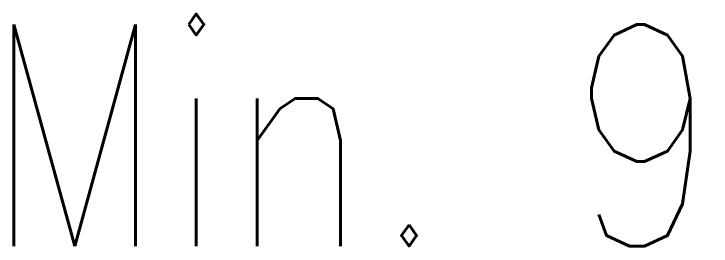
# Model space of a CAD drawing. Extents: x -1899985 to -450366, y 556196 to 2151267.
# Drawn here: x -1655926.5 to -1655454.7, y 570082 to 570239.1 of the extents above; entities that cross this region are included whole.
import ezdxf

# ---------------------------------------------------------------- set-up
doc = ezdxf.new("R2010")
doc.units = 0
doc.header["$LTSCALE"] = 1000
doc.header["$MEASUREMENT"] = 0
doc.layers.get('Defpoints').update_dxf_attribs({"color": 210})
doc.layers.add('A-LIN-V', color=9, linetype='Continuous')
doc.styles.add('TH_GBDIM', font='romans.shx', dxfattribs={"width": 0.8, "bigfont": 'gbcbig.shx'})
doc.dimstyles.new('TH_GBDIM', dxfattribs={"dimscale": 30, "dimtxt": 3.5, "dimasz": 2.5, "dimexe": 2, "dimexo": 0, "dimgap": 1.5, "dimtad": 1, "dimdec": 0, "dimzin": 12, "dimdsep": 46, "dimtxsty": 'TH_GBDIM', "dimcen": 2.5, "dimclrd": 130, "dimclre": 130, "dimclrt": 3, "dimadec": 0, "dimazin": 3, "dimtfac": 0.714286, "dimtdec": 0, "dimtmove": 0, "dimatfit": 3, "dimfxl": 0, "dimtzin": 0, "dimlwd": -1, "dimlwe": -1, "dimarcsym": 0})

# ---------------------------------------------------------------- blocks, each defined once
blk = doc.blocks.new('*D67')
at = {"color": 0}
for p, q in [((-1626835, 570696.87), (-1626835, 570012.02)), ((-1628383.83, 570400.07), (-1628383.83, 570012.02)), ((-1626910, 570072.02), (-1628308.83, 570072.02))]:
    blk.add_line(p, q, dxfattribs=at)
for points in [[(-1628308.83, 570084.52), (-1628308.83, 570059.52), (-1628383.83, 570072.02)], [(-1626910, 570084.52), (-1626910, 570059.52), (-1626835, 570072.02)]]:
    blk.add_solid(points, dxfattribs=at)
at = {"layer": 'Defpoints', "color": 0}
for p in [(-1626835, 570696.87), (-1628383.83, 570400.07), (-1628383.83, 570072.02)]:
    blk.add_point(p, dxfattribs=at)
at = {"color": 0, "insert": (-1627609.41, 570192.02), "char_height": 150, "attachment_point": 5, "style": 'TH_GBDIM'}
blk.add_mtext('Min. 985', dxfattribs=at)
blk = doc.blocks.new('5555rrrrrrrrrrr')
dim = blk.add_linear_dim(base=(-1628383.83, 570072.02), p1=(-1626835, 570696.87), p2=(-1628383.83, 570400.07), angle=180, text='Min. 985', dimstyle='TH_GBDIM', override={"dimtxt": 5, "dimclrd": 0, "dimclre": 0, "dimclrt": 0})
dim.commit()
dim.dimension.update_dxf_attribs({"geometry": '*D67', "text_midpoint": (-1627609.41, 570072.02), "dimtype": 128})

msp = doc.modelspace()

# ---------------------------------------------------------------- block references
at = {"layer": 'A-LIN-V'}
msp.add_blockref('5555rrrrrrrrrrr', (-27985.4, -35.04), dxfattribs=at)

doc.saveas('drawing.dxf')
